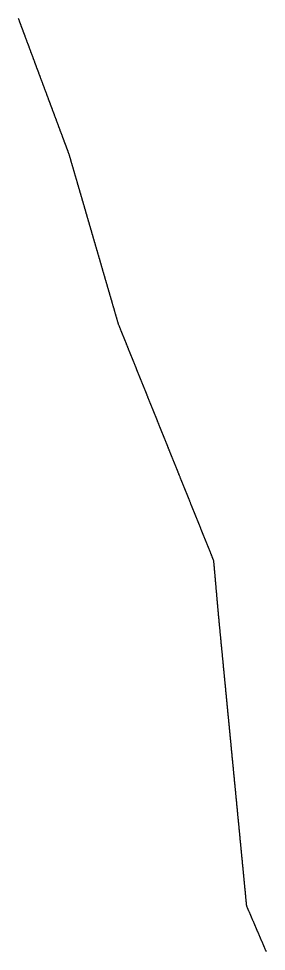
# Model space of a CAD drawing. Header units: inches. Extents: x 130170 to 284068, y 377793 to 804530.
# Drawn here: x 180605 to 186239, y 399003 to 420213 of the extents above; entities that cross this region are included whole.
import ezdxf

# ---------------------------------------------------------------- set-up
doc = ezdxf.new("R2010")
doc.units = ezdxf.units.IN
doc.header["$MEASUREMENT"] = 0
doc.layers.add('muni_il', color=7, linetype='Continuous')

msp = doc.modelspace()

# ---------------------------------------------------------------- linework, layer by layer
at = {"layer": 'muni_il'}
msp.add_lwpolyline([(186239, 398995), (186235, 399004), (186231, 399014), (186227, 399023), (186223, 399032), (186219, 399041), (186215, 399050), (186211, 399060), (186207, 399069), (186203, 399078), (186199, 399087), (186195, 399096), (186191, 399105), (186187, 399115), (186183, 399124), (186180, 399133), (186176, 399142), (186172, 399151), (186168, 399161), (186164, 399170), (186160, 399179), (186156, 399188), (186152, 399197), (186148, 399206), (186144, 399216), (186140, 399225), (186136, 399234), (186132, 399243), (186128, 399252), (186124, 399262), (186120, 399271), (186116, 399280), (186112, 399289), (186108, 399298), (186105, 399307), (186101, 399317), (186097, 399326), (186093, 399335), (186089, 399344), (186085, 399353), (186081, 399363), (186077, 399372), (186073, 399381), (186069, 399390), (186065, 399399), (186061, 399408), (186057, 399418), (186053, 399427), (186049, 399436), (186045, 399445), (186041, 399454), (186037, 399464), (186033, 399473), (186030, 399482), (186026, 399491), (186022, 399500), (186018, 399509), (186014, 399519), (186010, 399528), (186006, 399537), (186002, 399546), (185998, 399555), (185994, 399565), (185990, 399574), (185986, 399583), (185982, 399592), (185978, 399601), (185974, 399611), (185970, 399620), (185966, 399629), (185962, 399638), (185958, 399647), (185955, 399656), (185951, 399666), (185947, 399675), (185943, 399684), (185939, 399693), (185935, 399702), (185931, 399712), (185927, 399721), (185923, 399730), (185919, 399739), (185915, 399748), (185911, 399757), (185907, 399767), (185903, 399776), (185899, 399785), (185895, 399794), (185891, 399803), (185887, 399813), (185883, 399822), (185879, 399831), (185876, 399840), (185872, 399849), (185868, 399858), (185864, 399868), (185860, 399877), (185856, 399886), (185852, 399895), (185848, 399904), (185844, 399914), (185840, 399923), (185836, 399932), (185832, 399941), (185828, 399950), (185824, 399959), (185820, 399969), (185816, 399978), (185812, 399987), (185808, 399996), (185804, 400005), (185801, 400015), (185797, 400024), (185793, 400033), (185792, 400043), (185791, 400053), (185790, 400063), (185789, 400073), (185788, 400083), (185787, 400093), (185786, 400103), (185785, 400112), (185784, 400122), (185783, 400132), (185782, 400142), (185781, 400152), (185780, 400162), (185779, 400172), (185778, 400182), (185777, 400192), (185776, 400202), (185775, 400212), (185774, 400222), (185773, 400232), (185772, 400242), (185771, 400252), (185770, 400262), (185770, 400272), (185769, 400282), (185768, 400291), (185767, 400301), (185766, 400311), (185765, 400321), (185764, 400331), (185763, 400341), (185762, 400351), (185761, 400361), (185760, 400371), (185759, 400381), (185758, 400391), (185757, 400401), (185756, 400411), (185755, 400421), (185754, 400431), (185753, 400441), (185752, 400451), (185751, 400461), (185750, 400470), (185749, 400480), (185748, 400490), (185747, 400500), (185746, 400510), (185745, 400520), (185745, 400530), (185744, 400540), (185743, 400550), (185742, 400560), (185741, 400570), (185740, 400580), (185739, 400590), (185738, 400600), (185737, 400610), (185736, 400620), (185735, 400630), (185734, 400640), (185733, 400649), (185732, 400659), (185731, 400669), (185730, 400679), (185729, 400689), (185728, 400699), (185727, 400709), (185726, 400719), (185725, 400729), (185724, 400739), (185723, 400749), (185722, 400759), (185721, 400769), (185720, 400779), (185720, 400789), (185719, 400799), (185718, 400809), (185717, 400819), (185716, 400829), (185715, 400838), (185714, 400848), (185713, 400858), (185712, 400868), (185711, 400878), (185710, 400888), (185709, 400898), (185708, 400908), (185707, 400918), (185706, 400928), (185705, 400938), (185704, 400948), (185703, 400958), (185702, 400968), (185701, 400978), (185700, 400988), (185699, 400998), (185698, 401008), (185697, 401017), (185696, 401027), (185695, 401037), (185694, 401047), (185694, 401057), (185693, 401067), (185692, 401077), (185691, 401087), (185690, 401097), (185689, 401107), (185688, 401117), (185687, 401127), (185686, 401137), (185685, 401147), (185684, 401157), (185683, 401167), (185682, 401177), (185681, 401187), (185680, 401196), (185679, 401206), (185678, 401216), (185677, 401226), (185676, 401236), (185675, 401246), (185674, 401256), (185673, 401266), (185672, 401276), (185671, 401286), (185670, 401296), (185669, 401306), (185669, 401316), (185668, 401326), (185667, 401336), (185666, 401346), (185665, 401356), (185664, 401366), (185663, 401375), (185662, 401385), (185661, 401395), (185660, 401405), (185659, 401415), (185658, 401425), (185657, 401435), (185656, 401445), (185655, 401455), (185654, 401465), (185653, 401475), (185652, 401485), (185651, 401495), (185650, 401505), (185649, 401515), (185648, 401525), (185647, 401535), (185646, 401545), (185645, 401554), (185644, 401564), (185643, 401574), (185643, 401584), (185642, 401594), (185641, 401604), (185640, 401614), (185639, 401624), (185638, 401634), (185637, 401644), (185636, 401654), (185635, 401664), (185634, 401674), (185633, 401684), (185632, 401694), (185631, 401704), (185630, 401714), (185629, 401724), (185628, 401733), (185627, 401743), (185626, 401753), (185625, 401763), (185624, 401773), (185623, 401783), (185622, 401793), (185621, 401803), (185620, 401813), (185619, 401823), (185618, 401833), (185618, 401843), (185617, 401853), (185616, 401863), (185615, 401873), (185614, 401883), (185613, 401893), (185612, 401903), (185611, 401912), (185610, 401922), (185609, 401932), (185608, 401942), (185607, 401952), (185606, 401962), (185605, 401972), (185604, 401982), (185603, 401992), (185602, 402002), (185601, 402012), (185600, 402022), (185599, 402032), (185598, 402042), (185597, 402052), (185596, 402062), (185595, 402072), (185594, 402082), (185593, 402091), (185592, 402101), (185592, 402111), (185591, 402121), (185590, 402131), (185589, 402141), (185588, 402151), (185587, 402161), (185586, 402171), (185585, 402181), (185584, 402191), (185583, 402201), (185582, 402211), (185581, 402221), (185580, 402231), (185579, 402241), (185578, 402251), (185577, 402261), (185576, 402270), (185575, 402280), (185574, 402290), (185573, 402300), (185572, 402310), (185571, 402320), (185570, 402330), (185569, 402340), (185568, 402350), (185567, 402360), (185567, 402370), (185566, 402380), (185565, 402390), (185564, 402400), (185563, 402410), (185562, 402420), (185561, 402430), (185560, 402440), (185559, 402449), (185558, 402459), (185557, 402469), (185556, 402479), (185555, 402489), (185554, 402499), (185553, 402509), (185552, 402519), (185551, 402529), (185550, 402539), (185549, 402549), (185548, 402559), (185547, 402569), (185546, 402579), (185545, 402589), (185544, 402599), (185543, 402609), (185542, 402619), (185541, 402628), (185541, 402638), (185540, 402648), (185539, 402658), (185538, 402668), (185537, 402678), (185536, 402688), (185535, 402698), (185534, 402708), (185533, 402718), (185532, 402728), (185531, 402738), (185530, 402748), (185529, 402758), (185528, 402768), (185527, 402778), (185526, 402788), (185525, 402798), (185524, 402807), (185523, 402817), (185522, 402827), (185521, 402837), (185520, 402847), (185519, 402857), (185518, 402867), (185517, 402877), (185516, 402887), (185516, 402897), (185515, 402907), (185514, 402917), (185513, 402927), (185512, 402937), (185511, 402947), (185510, 402957), (185509, 402967), (185508, 402977), (185507, 402986), (185506, 402996), (185505, 403006), (185504, 403016), (185503, 403026), (185502, 403036), (185501, 403046), (185500, 403056), (185499, 403066), (185498, 403076), (185497, 403086), (185496, 403096), (185495, 403106), (185494, 403116), (185493, 403126), (185492, 403136), (185491, 403146), (185491, 403156), (185490, 403165), (185489, 403175), (185488, 403185), (185487, 403195), (185486, 403205), (185485, 403215), (185484, 403225), (185483, 403235), (185482, 403245), (185481, 403255), (185480, 403265), (185479, 403275), (185478, 403285), (185477, 403295), (185476, 403305), (185475, 403315), (185474, 403325), (185473, 403335), (185472, 403344), (185471, 403354), (185470, 403364), (185469, 403374), (185468, 403384), (185467, 403394), (185466, 403404), (185465, 403414), (185465, 403424), (185464, 403434), (185463, 403444), (185462, 403454), (185461, 403464), (185460, 403474), (185459, 403484), (185458, 403494), (185457, 403504), (185456, 403514), (185455, 403523), (185454, 403533), (185453, 403543), (185452, 403553), (185451, 403563), (185450, 403573), (185449, 403583), (185448, 403593), (185447, 403603), (185446, 403613), (185445, 403623), (185444, 403633), (185443, 403643), (185442, 403653), (185441, 403663), (185440, 403673), (185440, 403683), (185439, 403692), (185438, 403702), (185437, 403712), (185436, 403722), (185435, 403732), (185434, 403742), (185433, 403752), (185432, 403762), (185431, 403772), (185430, 403782), (185429, 403792), (185428, 403802), (185427, 403812), (185426, 403822), (185425, 403832), (185424, 403842), (185423, 403852), (185422, 403861), (185421, 403871), (185420, 403881), (185419, 403891), (185418, 403901), (185417, 403911), (185416, 403921), (185415, 403931), (185415, 403941), (185414, 403951), (185413, 403961), (185412, 403971), (185411, 403981), (185410, 403991), (185409, 404001), (185408, 404011), (185407, 404020), (185406, 404030), (185405, 404040), (185404, 404050), (185403, 404060), (185402, 404070), (185401, 404080), (185400, 404090), (185399, 404100), (185398, 404110), (185397, 404120), (185396, 404130), (185395, 404140), (185394, 404150), (185393, 404160), (185392, 404170), (185391, 404180), (185390, 404189), (185390, 404199), (185389, 404209), (185388, 404219), (185387, 404229), (185386, 404239), (185385, 404249), (185384, 404259), (185383, 404269), (185382, 404279), (185381, 404289), (185380, 404299), (185379, 404309), (185378, 404319), (185377, 404329), (185376, 404339), (185375, 404349), (185374, 404358), (185373, 404368), (185372, 404378), (185371, 404388), (185370, 404398), (185369, 404408), (185368, 404418), (185367, 404428), (185366, 404438), (185365, 404448), (185364, 404458), (185364, 404468), (185363, 404478), (185362, 404488), (185361, 404498), (185360, 404508), (185359, 404518), (185358, 404527), (185357, 404537), (185356, 404547), (185355, 404557), (185354, 404567), (185353, 404577), (185352, 404587), (185351, 404597), (185350, 404607), (185349, 404617), (185348, 404627), (185347, 404637), (185346, 404647), (185345, 404657), (185344, 404667), (185343, 404677), (185342, 404687), (185341, 404696), (185340, 404706), (185339, 404716), (185339, 404726), (185338, 404736), (185337, 404746), (185336, 404756), (185335, 404766), (185334, 404776), (185333, 404786), (185332, 404796), (185331, 404806), (185330, 404816), (185329, 404826), (185328, 404836), (185327, 404846), (185326, 404856), (185325, 404865), (185324, 404875), (185323, 404885), (185322, 404895), (185321, 404905), (185320, 404915), (185319, 404925), (185318, 404935), (185317, 404945), (185316, 404955), (185315, 404965), (185314, 404975), (185314, 404985), (185313, 404995), (185312, 405005), (185311, 405015), (185310, 405024), (185309, 405034), (185308, 405044), (185307, 405054), (185306, 405064), (185305, 405074), (185304, 405084), (185303, 405094), (185302, 405104), (185301, 405114), (185300, 405124), (185299, 405134), (185298, 405144), (185297, 405154), (185296, 405164), (185295, 405174), (185294, 405184), (185293, 405193), (185292, 405203), (185291, 405213), (185290, 405223), (185289, 405233), (185289, 405243), (185288, 405253), (185287, 405263), (185286, 405273), (185285, 405283), (185284, 405293), (185283, 405303), (185282, 405313), (185281, 405323), (185280, 405333), (185279, 405343), (185278, 405353), (185277, 405362), (185276, 405372), (185275, 405382), (185274, 405392), (185273, 405402), (185272, 405412), (185271, 405422), (185270, 405432), (185269, 405442), (185268, 405452), (185267, 405462), (185266, 405472), (185265, 405482), (185264, 405492), (185264, 405502), (185263, 405512), (185262, 405522), (185261, 405531), (185260, 405541), (185259, 405551), (185258, 405561), (185257, 405571), (185256, 405581), (185255, 405591), (185254, 405601), (185253, 405611), (185252, 405621), (185251, 405631), (185250, 405641), (185249, 405651), (185248, 405661), (185247, 405671), (185246, 405681), (185245, 405691), (185244, 405700), (185243, 405710), (185242, 405720), (185241, 405730), (185240, 405740), (185239, 405750), (185239, 405760), (185238, 405770), (185237, 405780), (185236, 405790), (185235, 405800), (185234, 405810), (185233, 405820), (185232, 405830), (185231, 405840), (185230, 405850), (185229, 405859), (185228, 405869), (185227, 405879), (185226, 405889), (185225, 405899), (185224, 405909), (185223, 405919), (185222, 405929), (185221, 405939), (185220, 405949), (185219, 405959), (185218, 405969), (185217, 405979), (185216, 405989), (185215, 405999), (185214, 406009), (185213, 406019), (185213, 406028), (185212, 406038), (185211, 406048), (185210, 406058), (185209, 406068), (185208, 406078), (185207, 406088), (185206, 406098), (185205, 406108), (185204, 406118), (185203, 406128), (185202, 406138), (185201, 406148), (185200, 406158), (185199, 406168), (185198, 406178), (185197, 406188), (185196, 406197), (185195, 406207), (185194, 406217), (185193, 406227), (185192, 406237), (185191, 406247), (185190, 406257), (185189, 406267), (185188, 406277), (185188, 406287), (185187, 406297), (185186, 406307), (185185, 406317), (185184, 406327), (185183, 406337), (185182, 406347), (185181, 406357), (185180, 406366), (185179, 406376), (185178, 406386), (185177, 406396), (185176, 406406), (185175, 406416), (185174, 406426), (185173, 406436), (185172, 406446), (185171, 406456), (185170, 406466), (185169, 406476), (185168, 406486), (185167, 406496), (185166, 406506), (185165, 406516), (185164, 406526), (185163, 406535), (185163, 406545), (185162, 406555), (185161, 406565), (185160, 406575), (185159, 406585), (185158, 406595), (185157, 406605), (185156, 406615), (185155, 406625), (185154, 406635), (185153, 406645), (185152, 406655), (185151, 406665), (185150, 406675), (185149, 406685), (185148, 406694), (185148, 406704), (185147, 406714), (185146, 406724), (185145, 406734), (185144, 406744), (185143, 406754), (185142, 406764), (185141, 406774), (185141, 406784), (185140, 406794), (185139, 406804), (185138, 406814), (185137, 406824), (185136, 406834), (185135, 406844), (185134, 406853), (185134, 406863), (185133, 406873), (185132, 406883), (185131, 406893), (185130, 406903), (185129, 406913), (185128, 406923), (185127, 406933), (185127, 406943), (185126, 406953), (185125, 406963), (185124, 406973), (185123, 406983), (185122, 406993), (185121, 407002), (185120, 407012), (185120, 407022), (185119, 407032), (185118, 407042), (185117, 407052), (185116, 407062), (185115, 407070), (185115, 407078), (185114, 407088), (185113, 407098), (185112, 407108), (185111, 407118), (185110, 407128), (185109, 407138), (185109, 407148), (185108, 407158), (185107, 407168), (185106, 407178), (185105, 407188), (185104, 407198), (185103, 407208), (185102, 407218), (185101, 407228), (185101, 407238), (185100, 407248), (185099, 407258), (185098, 407268), (185097, 407278), (185096, 407288), (185095, 407298), (185094, 407308), (185094, 407318), (185093, 407327), (185092, 407337), (185091, 407347), (185090, 407357), (185089, 407367), (185088, 407377), (185087, 407387), (185087, 407397), (185086, 407407), (185085, 407417), (185084, 407427), (185083, 407437), (185082, 407447), (185081, 407457), (185080, 407467), (185080, 407477), (185079, 407487), (185078, 407497), (185077, 407507), (185076, 407517), (185075, 407527), (185074, 407537), (185073, 407547), (185073, 407557), (185072, 407567), (185071, 407576), (185070, 407586), (185069, 407596), (185068, 407606), (185067, 407616), (185066, 407626), (185066, 407636), (185065, 407646), (185064, 407656), (185063, 407666), (185062, 407676), (185061, 407686), (185060, 407696), (185059, 407706), (185059, 407716), (185058, 407726), (185057, 407736), (185056, 407746), (185055, 407756), (185054, 407766), (185053, 407776), (185052, 407786), (185052, 407796), (185051, 407806), (185050, 407816), (185049, 407826), (185048, 407835), (185047, 407845), (185046, 407855), (185045, 407865), (185044, 407875), (185044, 407885), (185040, 407895), (185036, 407904), (185032, 407913), (185029, 407922), (185025, 407932), (185021, 407941), (185017, 407950), (185014, 407959), (185010, 407969), (185006, 407978), (185003, 407987), (184999, 407996), (184995, 408006), (184991, 408015), (184988, 408024), (184984, 408034), (184980, 408043), (184976, 408052), (184973, 408061), (184969, 408071), (184965, 408080), (184962, 408089), (184958, 408098), (184954, 408108), (184950, 408117), (184947, 408126), (184943, 408135), (184939, 408145), (184935, 408154), (184932, 408163), (184928, 408173), (184924, 408182), (184920, 408191), (184917, 408200), (184913, 408210), (184909, 408219), (184906, 408228), (184902, 408237), (184898, 408247), (184894, 408256), (184891, 408265), (184887, 408274), (184883, 408284), (184879, 408293), (184876, 408302), (184872, 408312), (184868, 408321), (184864, 408330), (184861, 408339), (184857, 408349), (184853, 408358), (184850, 408367), (184846, 408376), (184842, 408386), (184838, 408395), (184835, 408404), (184831, 408413), (184827, 408423), (184823, 408432), (184820, 408441), (184816, 408451), (184812, 408460), (184808, 408469), (184805, 408478), (184801, 408488), (184797, 408497), (184794, 408506), (184790, 408515), (184786, 408525), (184782, 408534), (184779, 408543), (184775, 408552), (184771, 408562), (184767, 408571), (184764, 408580), (184760, 408590), (184756, 408599), (184752, 408608), (184749, 408617), (184745, 408627), (184741, 408636), (184738, 408645), (184734, 408654), (184730, 408664), (184726, 408673), (184723, 408682), (184719, 408691), (184715, 408701), (184711, 408710), (184708, 408719), (184704, 408728), (184700, 408738), (184697, 408747), (184693, 408756), (184689, 408766), (184685, 408775), (184682, 408784), (184678, 408793), (184674, 408803), (184670, 408812), (184667, 408821), (184663, 408830), (184659, 408840), (184655, 408849), (184652, 408858), (184648, 408867), (184644, 408877), (184641, 408886), (184637, 408895), (184633, 408905), (184629, 408914), (184626, 408923), (184622, 408932), (184618, 408942), (184614, 408951), (184611, 408960), (184607, 408969), (184603, 408979), (184599, 408988), (184596, 408997), (184592, 409006), (184588, 409016), (184585, 409025), (184581, 409034), (184577, 409044), (184573, 409053), (184570, 409062), (184566, 409071), (184562, 409081), (184558, 409090), (184555, 409099), (184551, 409108), (184547, 409118), (184543, 409127), (184540, 409136), (184536, 409145), (184532, 409155), (184529, 409164), (184525, 409173), (184521, 409183), (184517, 409192), (184514, 409201), (184510, 409210), (184506, 409220), (184502, 409229), (184499, 409238), (184495, 409247), (184491, 409257), (184488, 409266), (184484, 409275), (184480, 409284), (184476, 409294), (184473, 409303), (184469, 409312), (184465, 409322), (184461, 409331), (184458, 409340), (184454, 409349), (184450, 409359), (184446, 409368), (184443, 409377), (184439, 409386), (184435, 409396), (184432, 409405), (184428, 409414), (184424, 409423), (184420, 409433), (184417, 409442), (184413, 409451), (184409, 409460), (184405, 409470), (184402, 409479), (184398, 409488), (184394, 409498), (184390, 409507), (184387, 409516), (184383, 409525), (184379, 409535), (184376, 409544), (184372, 409553), (184368, 409562), (184364, 409572), (184361, 409581), (184357, 409590), (184353, 409599), (184349, 409609), (184346, 409618), (184342, 409627), (184338, 409637), (184334, 409646), (184331, 409655), (184327, 409664), (184323, 409674), (184320, 409683), (184316, 409692), (184312, 409701), (184308, 409711), (184305, 409720), (184301, 409729), (184297, 409738), (184293, 409748), (184290, 409757), (184286, 409766), (184282, 409776), (184278, 409785), (184275, 409794), (184271, 409803), (184267, 409813), (184264, 409822), (184260, 409831), (184256, 409840), (184252, 409850), (184249, 409859), (184245, 409868), (184241, 409877), (184237, 409887), (184234, 409896), (184230, 409905), (184226, 409915), (184223, 409924), (184219, 409933), (184215, 409942), (184211, 409952), (184208, 409961), (184204, 409970), (184200, 409979), (184196, 409989), (184193, 409998), (184189, 410007), (184185, 410016), (184181, 410026), (184178, 410035), (184174, 410044), (184170, 410054), (184167, 410063), (184163, 410072), (184159, 410081), (184155, 410091), (184152, 410100), (184148, 410109), (184144, 410118), (184140, 410128), (184137, 410137), (184133, 410146), (184129, 410155), (184125, 410165), (184122, 410174), (184118, 410183), (184114, 410192), (184111, 410202), (184107, 410211), (184103, 410220), (184099, 410230), (184096, 410239), (184092, 410248), (184088, 410257), (184084, 410267), (184081, 410276), (184077, 410285), (184073, 410294), (184069, 410304), (184066, 410313), (184062, 410322), (184058, 410331), (184055, 410341), (184051, 410350), (184047, 410359), (184043, 410369), (184040, 410378), (184036, 410387), (184032, 410396), (184028, 410406), (184025, 410415), (184021, 410424), (184017, 410433), (184014, 410443), (184010, 410452), (184006, 410461), (184002, 410470), (183999, 410480), (183995, 410489), (183991, 410498), (183987, 410508), (183984, 410517), (183980, 410526), (183976, 410535), (183972, 410545), (183969, 410554), (183965, 410563), (183961, 410572), (183958, 410582), (183954, 410591), (183950, 410600), (183946, 410609), (183943, 410619), (183939, 410628), (183935, 410637), (183931, 410647), (183928, 410656), (183924, 410665), (183920, 410674), (183916, 410684), (183913, 410693), (183909, 410702), (183905, 410711), (183902, 410721), (183898, 410730), (183894, 410739), (183890, 410748), (183887, 410758), (183883, 410767), (183879, 410776), (183875, 410786), (183872, 410795), (183868, 410804), (183864, 410813), (183860, 410823), (183857, 410832), (183853, 410841), (183849, 410850), (183846, 410860), (183842, 410869), (183838, 410878), (183834, 410887), (183831, 410897), (183827, 410906), (183823, 410915), (183819, 410925), (183816, 410934), (183812, 410943), (183808, 410952), (183804, 410962), (183801, 410971), (183797, 410980), (183793, 410989), (183790, 410999), (183786, 411008), (183782, 411017), (183778, 411026), (183775, 411036), (183771, 411045), (183767, 411054), (183763, 411063), (183760, 411073), (183756, 411082), (183752, 411091), (183749, 411101), (183745, 411110), (183741, 411119), (183737, 411128), (183734, 411138), (183730, 411147), (183726, 411156), (183722, 411165), (183719, 411175), (183715, 411184), (183711, 411193), (183707, 411202), (183704, 411212), (183700, 411221), (183696, 411230), (183693, 411240), (183689, 411249), (183685, 411258), (183681, 411267), (183678, 411277), (183674, 411286), (183670, 411295), (183666, 411304), (183663, 411314), (183659, 411323), (183655, 411332), (183651, 411341), (183648, 411351), (183644, 411360), (183640, 411369), (183637, 411379), (183633, 411388), (183629, 411397), (183625, 411406), (183622, 411416), (183618, 411425), (183614, 411434), (183610, 411443), (183607, 411453), (183603, 411462), (183599, 411471), (183595, 411480), (183592, 411490), (183588, 411499), (183584, 411508), (183581, 411518), (183577, 411527), (183573, 411536), (183569, 411545), (183566, 411555), (183562, 411564), (183558, 411573), (183554, 411582), (183551, 411592), (183547, 411601), (183543, 411610), (183540, 411619), (183536, 411629), (183532, 411638), (183528, 411647), (183525, 411657), (183521, 411666), (183517, 411675), (183513, 411684), (183510, 411694), (183506, 411703), (183502, 411712), (183498, 411721), (183495, 411731), (183491, 411740), (183487, 411749), (183484, 411758), (183480, 411768), (183476, 411777), (183472, 411786), (183469, 411795), (183465, 411805), (183461, 411814), (183457, 411823), (183454, 411833), (183450, 411842), (183446, 411851), (183442, 411860), (183439, 411870), (183435, 411879), (183431, 411888), (183428, 411897), (183424, 411907), (183420, 411916), (183416, 411925), (183413, 411934), (183409, 411944), (183405, 411953), (183401, 411962), (183398, 411972), (183394, 411981), (183390, 411990), (183386, 411999), (183383, 412009), (183379, 412018), (183375, 412027), (183372, 412036), (183368, 412046), (183364, 412055), (183360, 412064), (183357, 412073), (183353, 412083), (183349, 412092), (183345, 412101), (183342, 412111), (183338, 412120), (183334, 412129), (183330, 412138), (183327, 412148), (183323, 412157), (183319, 412166), (183316, 412175), (183312, 412185), (183308, 412194), (183304, 412203), (183301, 412212), (183297, 412222), (183293, 412231), (183289, 412240), (183286, 412250), (183282, 412259), (183278, 412268), (183275, 412277), (183271, 412287), (183267, 412296), (183263, 412305), (183260, 412314), (183256, 412324), (183252, 412333), (183248, 412342), (183245, 412351), (183241, 412361), (183237, 412370), (183233, 412379), (183230, 412389), (183226, 412398), (183222, 412407), (183219, 412416), (183215, 412426), (183211, 412435), (183207, 412444), (183204, 412453), (183200, 412463), (183196, 412472), (183192, 412481), (183189, 412490), (183185, 412500), (183181, 412509), (183178, 412518), (183174, 412527), (183170, 412536), (183166, 412546), (183163, 412555), (183159, 412564), (183155, 412573), (183152, 412583), (183148, 412592), (183144, 412601), (183140, 412610), (183137, 412619), (183133, 412629), (183129, 412638), (183126, 412647), (183122, 412656), (183118, 412666), (183114, 412675), (183111, 412684), (183107, 412693), (183103, 412702), (183100, 412712), (183096, 412721), (183092, 412730), (183088, 412739), (183085, 412749), (183081, 412758), (183077, 412767), (183074, 412776), (183070, 412785), (183066, 412795), (183062, 412804), (183059, 412813), (183055, 412822), (183051, 412832), (183048, 412841), (183044, 412850), (183040, 412859), (183036, 412868), (183033, 412878), (183029, 412887), (183025, 412896), (183022, 412905), (183018, 412914), (183014, 412924), (183010, 412933), (183007, 412942), (183003, 412951), (182999, 412961), (182996, 412970), (182992, 412979), (182988, 412988), (182984, 412997), (182981, 413007), (182977, 413016), (182973, 413025), (182970, 413034), (182966, 413044), (182962, 413053), (182958, 413062), (182955, 413071), (182951, 413080), (182947, 413090), (182944, 413099), (182940, 413108), (182936, 413117), (182932, 413127), (182929, 413136), (182925, 413145), (182921, 413154), (182918, 413163), (182914, 413173), (182910, 413182), (182906, 413191), (182903, 413200), (182899, 413210), (182895, 413219), (182892, 413228), (182888, 413237), (182884, 413246), (182880, 413256), (182877, 413265), (182874, 413274), (182871, 413284), (182868, 413294), (182866, 413303), (182863, 413313), (182860, 413322), (182857, 413332), (182854, 413342), (182852, 413351), (182849, 413361), (182846, 413370), (182843, 413380), (182841, 413389), (182838, 413399), (182835, 413409), (182832, 413418), (182829, 413428), (182827, 413437), (182824, 413447), (182821, 413456), (182818, 413466), (182815, 413476), (182813, 413485), (182810, 413495), (182807, 413504), (182804, 413514), (182802, 413524), (182799, 413533), (182796, 413543), (182793, 413552), (182790, 413562), (182788, 413571), (182785, 413581), (182782, 413591), (182779, 413600), (182776, 413610), (182774, 413619), (182771, 413629), (182768, 413639), (182765, 413648), (182763, 413658), (182760, 413667), (182757, 413677), (182754, 413686), (182751, 413696), (182749, 413706), (182746, 413715), (182743, 413725), (182740, 413734), (182738, 413744), (182735, 413754), (182732, 413763), (182729, 413773), (182726, 413782), (182724, 413792), (182721, 413801), (182718, 413811), (182715, 413821), (182712, 413830), (182710, 413840), (182707, 413849), (182704, 413859), (182701, 413869), (182699, 413878), (182696, 413888), (182693, 413897), (182690, 413907), (182687, 413916), (182685, 413926), (182682, 413936), (182679, 413945), (182676, 413955), (182673, 413964), (182671, 413974), (182668, 413984), (182665, 413993), (182662, 414003), (182660, 414012), (182657, 414022), (182654, 414031), (182651, 414041), (182648, 414051), (182646, 414060), (182643, 414070), (182640, 414079), (182637, 414089), (182634, 414099), (182632, 414108), (182629, 414118), (182626, 414127), (182623, 414137), (182621, 414146), (182618, 414156), (182615, 414166), (182612, 414175), (182609, 414185), (182607, 414194), (182604, 414204), (182601, 414214), (182598, 414223), (182596, 414233), (182593, 414242), (182590, 414252), (182587, 414261), (182584, 414271), (182582, 414281), (182579, 414290), (182576, 414300), (182573, 414309), (182570, 414319), (182568, 414329), (182565, 414338), (182562, 414348), (182559, 414357), (182557, 414367), (182554, 414376), (182551, 414386), (182548, 414396), (182545, 414405), (182543, 414415), (182540, 414424), (182537, 414434), (182534, 414443), (182531, 414453), (182529, 414463), (182526, 414472), (182523, 414482), (182520, 414491), (182518, 414501), (182515, 414511), (182512, 414520), (182509, 414530), (182506, 414539), (182504, 414549), (182501, 414558), (182498, 414568), (182495, 414578), (182492, 414587), (182490, 414597), (182487, 414606), (182484, 414616), (182481, 414626), (182479, 414635), (182476, 414645), (182473, 414654), (182470, 414664), (182467, 414673), (182465, 414683), (182462, 414693), (182459, 414702), (182456, 414712), (182453, 414721), (182451, 414731), (182448, 414741), (182445, 414750), (182442, 414760), (182440, 414769), (182437, 414779), (182434, 414788), (182431, 414798), (182428, 414808), (182426, 414817), (182423, 414827), (182420, 414836), (182417, 414846), (182415, 414856), (182412, 414865), (182409, 414875), (182406, 414884), (182403, 414894), (182401, 414903), (182398, 414913), (182395, 414923), (182392, 414932), (182389, 414942), (182387, 414951), (182384, 414961), (182381, 414971), (182378, 414980), (182376, 414990), (182373, 414999), (182370, 415009), (182367, 415018), (182364, 415028), (182362, 415038), (182359, 415047), (182356, 415057), (182353, 415066), (182350, 415076), (182348, 415086), (182345, 415095), (182342, 415105), (182339, 415114), (182337, 415124), (182334, 415133), (182331, 415143), (182328, 415153), (182325, 415162), (182323, 415172), (182320, 415181), (182317, 415191), (182314, 415201), (182311, 415210), (182309, 415220), (182306, 415229), (182303, 415239), (182300, 415248), (182298, 415258), (182295, 415268), (182292, 415277), (182289, 415287), (182286, 415296), (182284, 415306), (182281, 415315), (182278, 415325), (182275, 415335), (182273, 415344), (182270, 415354), (182267, 415363), (182264, 415373), (182261, 415383), (182259, 415392), (182256, 415402), (182253, 415411), (182250, 415421), (182247, 415430), (182245, 415440), (182242, 415450), (182239, 415459), (182236, 415469), (182234, 415478), (182231, 415488), (182228, 415498), (182225, 415507), (182222, 415517), (182220, 415526), (182217, 415536), (182214, 415545), (182211, 415555), (182208, 415565), (182206, 415574), (182203, 415584), (182200, 415593), (182197, 415603), (182195, 415613), (182192, 415622), (182189, 415632), (182186, 415641), (182183, 415651), (182181, 415660), (182178, 415670), (182175, 415680), (182172, 415689), (182169, 415699), (182167, 415708), (182164, 415718), (182161, 415728), (182158, 415737), (182156, 415747), (182153, 415756), (182150, 415766), (182147, 415775), (182144, 415785), (182142, 415795), (182139, 415804), (182136, 415814), (182133, 415823), (182130, 415833), (182128, 415843), (182125, 415852), (182122, 415862), (182119, 415871), (182117, 415881), (182114, 415890), (182111, 415900), (182108, 415910), (182105, 415919), (182103, 415929), (182100, 415938), (182097, 415948), (182094, 415958), (182092, 415967), (182089, 415977), (182086, 415986), (182083, 415996), (182080, 416005), (182078, 416015), (182075, 416025), (182072, 416034), (182069, 416044), (182066, 416053), (182064, 416063), (182061, 416073), (182058, 416082), (182055, 416092), (182053, 416101), (182050, 416111), (182047, 416120), (182044, 416130), (182041, 416140), (182039, 416149), (182036, 416159), (182033, 416168), (182030, 416178), (182027, 416188), (182025, 416197), (182022, 416207), (182019, 416216), (182016, 416226), (182014, 416235), (182011, 416245), (182008, 416255), (182005, 416264), (182002, 416274), (182000, 416283), (181997, 416293), (181994, 416302), (181991, 416312), (181988, 416322), (181986, 416331), (181983, 416341), (181980, 416350), (181977, 416360), (181975, 416370), (181972, 416379), (181969, 416389), (181966, 416398), (181963, 416408), (181961, 416417), (181958, 416427), (181955, 416437), (181952, 416446), (181950, 416456), (181947, 416465), (181944, 416475), (181941, 416484), (181938, 416494), (181936, 416503), (181933, 416513), (181930, 416522), (181927, 416532), (181925, 416541), (181922, 416551), (181919, 416560), (181916, 416570), (181914, 416579), (181911, 416589), (181908, 416598), (181905, 416608), (181903, 416617), (181900, 416627), (181897, 416636), (181894, 416646), (181891, 416656), (181889, 416665), (181886, 416675), (181883, 416684), (181880, 416694), (181878, 416703), (181875, 416713), (181872, 416722), (181869, 416732), (181867, 416741), (181864, 416751), (181861, 416760), (181858, 416770), (181856, 416779), (181853, 416789), (181850, 416798), (181847, 416808), (181844, 416817), (181842, 416827), (181839, 416836), (181836, 416846), (181833, 416855), (181831, 416865), (181828, 416874), (181825, 416884), (181822, 416893), (181820, 416903), (181817, 416912), (181814, 416922), (181811, 416931), (181809, 416941), (181806, 416950), (181803, 416960), (181800, 416969), (181798, 416979), (181795, 416988), (181792, 416998), (181789, 417007), (181786, 417017), (181784, 417027), (181781, 417036), (181778, 417046), (181775, 417055), (181773, 417065), (181770, 417074), (181767, 417084), (181764, 417093), (181762, 417103), (181759, 417112), (181756, 417122), (181753, 417131), (181749, 417140), (181746, 417150), (181742, 417159), (181739, 417168), (181735, 417178), (181732, 417187), (181728, 417197), (181725, 417206), (181721, 417215), (181718, 417225), (181714, 417234), (181711, 417243), (181707, 417253), (181704, 417262), (181700, 417272), (181697, 417281), (181693, 417290), (181690, 417300), (181686, 417309), (181683, 417318), (181679, 417328), (181676, 417337), (181672, 417346), (181669, 417356), (181665, 417365), (181662, 417375), (181658, 417384), (181655, 417393), (181651, 417403), (181648, 417412), (181644, 417421), (181641, 417431), (181637, 417440), (181634, 417450), (181630, 417459), (181627, 417468), (181623, 417478), (181620, 417487), (181616, 417496), (181613, 417506), (181609, 417515), (181606, 417524), (181602, 417534), (181599, 417543), (181595, 417553), (181592, 417562), (181588, 417571), (181585, 417581), (181581, 417590), (181578, 417599), (181574, 417609), (181571, 417618), (181567, 417628), (181564, 417637), (181560, 417646), (181557, 417656), (181553, 417665), (181550, 417674), (181546, 417684), (181543, 417693), (181539, 417702), (181536, 417712), (181532, 417721), (181529, 417731), (181525, 417740), (181522, 417749), (181518, 417759), (181515, 417768), (181512, 417777), (181508, 417787), (181505, 417796), (181501, 417805), (181498, 417815), (181494, 417824), (181491, 417834), (181487, 417843), (181484, 417852), (181480, 417862), (181477, 417871), (181473, 417880), (181470, 417890), (181466, 417899), (181463, 417909), (181459, 417918), (181456, 417927), (181452, 417937), (181449, 417946), (181445, 417955), (181442, 417965), (181438, 417974), (181435, 417983), (181431, 417993), (181428, 418002), (181424, 418012), (181421, 418021), (181417, 418030), (181414, 418040), (181410, 418049), (181407, 418058), (181403, 418068), (181400, 418077), (181396, 418087), (181393, 418096), (181389, 418105), (181386, 418115), (181382, 418124), (181379, 418133), (181375, 418143), (181372, 418152), (181368, 418161), (181365, 418171), (181361, 418180), (181358, 418190), (181354, 418199), (181351, 418208), (181347, 418218), (181344, 418227), (181340, 418236), (181337, 418246), (181333, 418255), (181330, 418265), (181326, 418274), (181323, 418283), (181319, 418293), (181316, 418302), (181312, 418311), (181309, 418321), (181305, 418330), (181302, 418339), (181298, 418349), (181295, 418358), (181291, 418368), (181288, 418377), (181284, 418386), (181281, 418396), (181277, 418405), (181274, 418414), (181270, 418424), (181267, 418433), (181263, 418443), (181260, 418452), (181256, 418461), (181253, 418471), (181249, 418480), (181246, 418489), (181243, 418499), (181239, 418508), (181236, 418517), (181232, 418527), (181229, 418536), (181225, 418546), (181222, 418555), (181218, 418564), (181215, 418574), (181211, 418583), (181208, 418592), (181204, 418602), (181201, 418611), (181197, 418621), (181194, 418630), (181190, 418639), (181187, 418649), (181183, 418658), (181180, 418667), (181176, 418677), (181173, 418686), (181169, 418695), (181166, 418705), (181162, 418714), (181159, 418724), (181155, 418733), (181152, 418742), (181148, 418752), (181145, 418761), (181141, 418770), (181138, 418780), (181134, 418789), (181131, 418799), (181127, 418808), (181124, 418817), (181120, 418827), (181117, 418836), (181113, 418845), (181110, 418855), (181106, 418864), (181103, 418873), (181099, 418883), (181096, 418892), (181092, 418902), (181089, 418911), (181085, 418920), (181082, 418930), (181078, 418939), (181075, 418948), (181071, 418958), (181068, 418967), (181064, 418976), (181061, 418986), (181057, 418995), (181054, 419005), (181050, 419014), (181047, 419023), (181043, 419033), (181040, 419042), (181036, 419051), (181033, 419061), (181029, 419070), (181026, 419080), (181022, 419089), (181019, 419098), (181015, 419108), (181012, 419117), (181008, 419126), (181005, 419136), (181001, 419145), (180998, 419154), (180994, 419164), (180991, 419173), (180987, 419183), (180984, 419192), (180980, 419201), (180977, 419211), (180974, 419220), (180970, 419229), (180967, 419239), (180963, 419248), (180960, 419258), (180956, 419267), (180953, 419276), (180949, 419286), (180946, 419295), (180942, 419304), (180939, 419314), (180935, 419323), (180932, 419332), (180928, 419342), (180925, 419351), (180921, 419361), (180918, 419370), (180914, 419379), (180911, 419389), (180907, 419398), (180904, 419407), (180900, 419417), (180897, 419426), (180893, 419436), (180890, 419445), (180886, 419454), (180883, 419464), (180879, 419473), (180876, 419482), (180872, 419492), (180869, 419501), (180865, 419510), (180862, 419520), (180858, 419529), (180855, 419539), (180851, 419548), (180848, 419557), (180844, 419567), (180841, 419576), (180837, 419585), (180834, 419595), (180830, 419604), (180827, 419614), (180823, 419623), (180820, 419632), (180816, 419642), (180813, 419651), (180809, 419660), (180806, 419670), (180802, 419679), (180799, 419688), (180795, 419698), (180792, 419707), (180788, 419717), (180785, 419726), (180781, 419735), (180778, 419745), (180774, 419754), (180771, 419763), (180767, 419773), (180764, 419782), (180760, 419792), (180757, 419801), (180753, 419810), (180750, 419820), (180746, 419829), (180743, 419838), (180739, 419848), (180736, 419857), (180732, 419866), (180729, 419876), (180725, 419885), (180722, 419895), (180718, 419904), (180715, 419913), (180711, 419923), (180708, 419932), (180705, 419941), (180701, 419951), (180698, 419960), (180694, 419969), (180691, 419979), (180687, 419988), (180684, 419998), (180680, 420007), (180677, 420016), (180673, 420026), (180670, 420035), (180666, 420044), (180663, 420054), (180659, 420063), (180656, 420073), (180652, 420082), (180649, 420091), (180645, 420101), (180642, 420110), (180638, 420119), (180635, 420129), (180631, 420138), (180628, 420148), (180625, 420157), (180622, 420166), (180618, 420176), (180615, 420185), (180612, 420195), (180609, 420204), (180605, 420214)], dxfattribs=at)

doc.saveas('drawing.dxf')
